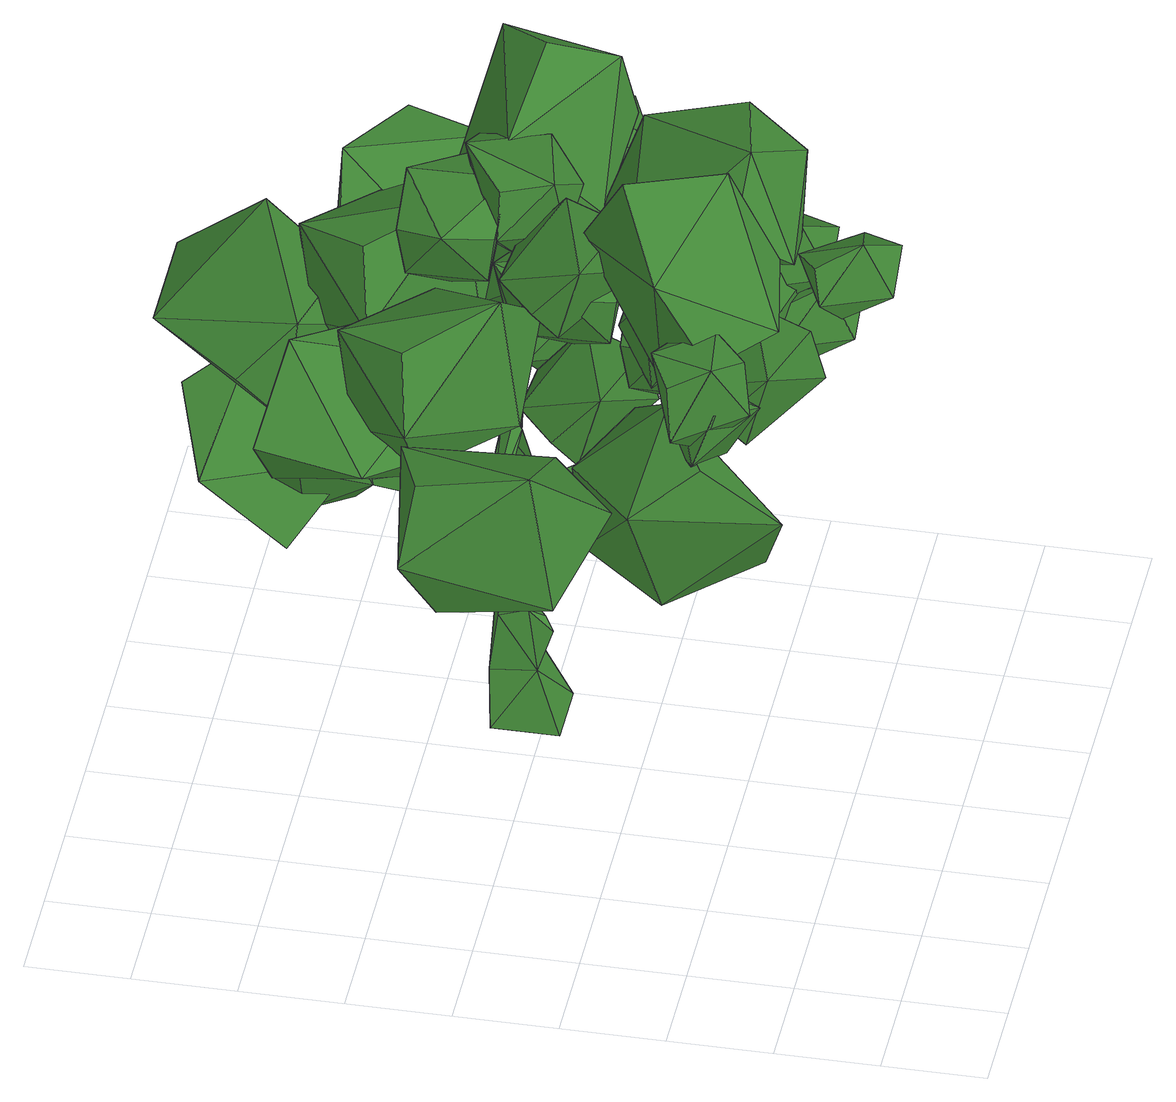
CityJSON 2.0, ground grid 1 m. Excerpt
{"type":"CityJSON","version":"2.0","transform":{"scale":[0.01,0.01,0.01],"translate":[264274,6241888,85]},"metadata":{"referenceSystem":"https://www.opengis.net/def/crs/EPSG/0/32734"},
"CityObjects":{
"tree1":{"type":"SolitaryVegetationObject","attributes":{"type":"broadleaf","group":"standard","width":0.5,"height":2.7,"footprint":[264277.67,6241892.15],"ground_height":85.16},"geometry":[{"type":"MultiSurface","lod":"2","boundaries":[[[0,1,2]],[[3,4,5]],[[0,6,7]],[[8,9,6]],[[9,10,11]],[[3,12,13]],[[2,8,0]],[[14,15,8]],[[15,16,10]],[[17,18,19]],[[2,20,14]],[[20,21,14]],[[22,16,21]],[[23,24,25]],[[7,20,1]],[[22,26,9]],[[9,23,22]],[[11,27,23]],[[28,29,30]],[[25,31,32]],[[33,34,35]],[[5,36,37]],[[38,39,40]],[[34,41,35]],[[28,38,34]],[[31,41,29]],[[39,42,43]],[[41,44,29]],[[29,39,30]],[[41,40,45]],[[46,42,47]],[[40,47,45]],[[39,46,40]],[[44,47,42]],[[48,49,50]],[[11,48,51]],[[11,12,3]],[[10,13,48]],[[52,53,54]],[[51,50,55]],[[12,55,52]],[[12,49,13]],[[56,57,58]],[[52,59,49]],[[49,56,50]],[[55,56,53]],[[60,57,61]],[[53,58,60]],[[53,61,54]],[[54,57,59]],[[62,63,64]],[[19,65,66]],[[67,65,62]],[[17,62,68]],[[10,17,32]],[[10,66,67]],[[16,19,66]],[[32,19,25]],[[64,69,70]],[[68,71,18]],[[18,63,65]],[[68,64,72]],[[70,73,74]],[[72,75,71]],[[63,75,69]],[[64,76,72]],[[73,77,74]],[[76,78,75]],[[75,73,69]],[[76,74,77]],[[79,80,81]],[[22,81,80]],[[9,79,6]],[[20,79,81]],[[82,83,84]],[[33,85,86]],[[33,28,34]],[[87,32,31]],[[33,36,88]],[[86,82,84]],[[27,37,82]],[[89,90,91]],[[82,92,93]],[[84,89,36]],[[37,89,92]],[[94,91,90]],[[89,95,92]],[[83,94,90]],[[93,95,94]],[[86,24,27]],[[86,85,24]],[[85,25,24]],[[5,87,88]],[[5,4,87]],[[4,32,87]],[[0,7,1]],[[0,8,6]],[[8,15,9]],[[9,15,10]],[[13,32,4]],[[4,3,13]],[[2,14,8]],[[14,21,15]],[[15,21,16]],[[17,68,18]],[[2,1,20]],[[20,22,21]],[[22,23,16]],[[25,16,23]],[[23,27,24]],[[7,6,20]],[[22,80,26]],[[9,11,23]],[[11,3,27]],[[28,31,29]],[[25,35,31]],[[35,25,85]],[[85,33,35]],[[37,3,5]],[[5,88,36]],[[38,30,39]],[[34,38,41]],[[28,30,38]],[[31,35,41]],[[39,44,42]],[[41,45,44]],[[29,44,39]],[[41,38,40]],[[46,43,42]],[[40,46,47]],[[39,43,46]],[[44,45,47]],[[48,13,49]],[[11,10,48]],[[11,51,12]],[[10,32,13]],[[52,55,53]],[[51,48,50]],[[12,51,55]],[[12,52,49]],[[56,59,57]],[[52,54,59]],[[49,59,56]],[[55,50,56]],[[60,58,57]],[[53,56,58]],[[53,60,61]],[[54,61,57]],[[62,65,63]],[[19,18,65]],[[67,66,65]],[[17,67,62]],[[10,67,17]],[[10,16,66]],[[16,25,19]],[[32,17,19]],[[64,63,69]],[[68,72,71]],[[18,71,63]],[[68,62,64]],[[70,69,73]],[[72,76,75]],[[63,71,75]],[[64,70,76]],[[73,78,77]],[[76,77,78]],[[75,78,73]],[[76,70,74]],[[79,26,80]],[[22,20,81]],[[9,26,79]],[[20,6,79]],[[82,93,83]],[[33,88,28]],[[28,88,31]],[[88,87,31]],[[33,84,36]],[[84,33,86]],[[86,27,82]],[[27,3,37]],[[89,83,90]],[[82,37,92]],[[84,83,89]],[[37,36,89]],[[94,95,91]],[[89,91,95]],[[83,93,94]],[[93,92,95]],[[96,97,98]],[[99,100,101]],[[102,103,104]],[[96,98,104]],[[105,106,107]],[[108,109,110]],[[111,112,113]],[[105,107,113]],[[114,115,116]],[[117,118,119]],[[120,121,122]],[[114,116,122]],[[123,124,125]],[[126,127,128]],[[129,130,131]],[[123,125,131]],[[132,133,134]],[[135,136,137]],[[138,139,140]],[[132,134,140]],[[141,142,143]],[[144,145,146]],[[147,148,149]],[[141,143,149]],[[150,151,152]],[[153,154,155]],[[156,157,158]],[[150,152,158]],[[159,160,161]],[[162,163,164]],[[165,166,167]],[[159,161,167]],[[168,169,170]],[[171,172,173]],[[174,175,176]],[[168,170,176]],[[177,178,179]],[[180,181,182]],[[183,184,185]],[[177,179,185]],[[186,187,188]],[[189,190,191]],[[192,193,194]],[[186,188,194]],[[195,196,197]],[[198,199,200]],[[201,202,203]],[[195,197,203]],[[204,205,206]],[[207,208,209]],[[210,211,212]],[[204,206,212]],[[213,214,215]],[[216,217,218]],[[219,220,221]],[[213,215,221]],[[222,223,224]],[[225,226,227]],[[228,229,230]],[[222,224,230]],[[231,232,233]],[[234,235,236]],[[237,238,239]],[[231,233,239]],[[240,241,242]],[[243,244,245]],[[246,247,248]],[[240,242,248]],[[249,250,251]],[[252,253,254]],[[255,256,257]],[[249,251,257]],[[258,259,260]],[[261,262,263]],[[264,265,266]],[[258,260,266]],[[267,268,269]],[[270,271,272]],[[273,274,275]],[[267,269,275]],[[276,277,278]],[[279,280,281]],[[282,283,284]],[[276,278,284]],[[285,286,287]],[[288,289,290]],[[291,292,293]],[[285,287,293]],[[294,295,296]],[[297,298,299]],[[300,301,302]],[[294,296,302]],[[303,304,305]],[[306,307,308]],[[309,310,311]],[[303,305,311]],[[312,313,314]],[[315,316,317]],[[318,319,320]],[[312,314,320]],[[321,322,323]],[[324,325,326]],[[327,328,329]],[[321,323,329]],[[330,331,332]],[[333,334,335]],[[336,337,338]],[[330,332,338]],[[339,340,341]],[[342,343,344]],[[345,346,347]],[[339,341,347]],[[348,349,350]],[[351,352,353]],[[354,355,356]],[[348,350,356]],[[357,358,359]],[[360,361,362]],[[363,364,365]],[[357,359,365]],[[366,367,368]],[[369,370,371]],[[372,373,374]],[[366,368,374]],[[375,376,377]],[[378,379,380]],[[381,382,383]],[[375,377,383]],[[384,385,386]],[[387,388,389]],[[390,391,392]],[[384,386,392]],[[393,394,395]],[[396,397,398]],[[399,400,401]],[[393,395,401]],[[402,403,404]],[[405,406,407]],[[408,409,410]],[[402,404,410]],[[411,412,413]],[[414,415,416]],[[417,418,419]],[[411,413,419]],[[419,416,417]],[[419,413,416]],[[413,414,416]],[[419,412,411]],[[419,418,412]],[[418,420,412]],[[416,418,417]],[[416,415,418]],[[415,420,418]],[[413,415,414]],[[413,412,415]],[[412,420,415]],[[410,407,408]],[[410,404,407]],[[404,405,407]],[[410,403,402]],[[410,409,403]],[[409,421,403]],[[407,409,408]],[[407,406,409]],[[406,421,409]],[[404,406,405]],[[404,403,406]],[[403,421,406]],[[401,398,399]],[[401,395,398]],[[395,396,398]],[[401,394,393]],[[401,400,394]],[[400,422,394]],[[398,400,399]],[[398,397,400]],[[397,422,400]],[[395,397,396]],[[395,394,397]],[[394,422,397]],[[392,389,390]],[[392,386,389]],[[386,387,389]],[[392,385,384]],[[392,391,385]],[[391,423,385]],[[389,391,390]],[[389,388,391]],[[388,423,391]],[[386,388,387]],[[386,385,388]],[[385,423,388]],[[383,380,381]],[[383,377,380]],[[377,378,380]],[[383,376,375]],[[383,382,376]],[[382,424,376]],[[380,382,381]],[[380,379,382]],[[379,424,382]],[[377,379,378]],[[377,376,379]],[[376,424,379]],[[374,371,372]],[[374,368,371]],[[368,369,371]],[[374,367,366]],[[374,373,367]],[[373,425,367]],[[371,373,372]],[[371,370,373]],[[370,425,373]],[[368,370,369]],[[368,367,370]],[[367,425,370]],[[365,362,363]],[[365,359,362]],[[359,360,362]],[[365,358,357]],[[365,364,358]],[[364,426,358]],[[362,364,363]],[[362,361,364]],[[361,426,364]],[[359,361,360]],[[359,358,361]],[[358,426,361]],[[356,353,354]],[[356,350,353]],[[350,351,353]],[[356,349,348]],[[356,355,349]],[[355,427,349]],[[353,355,354]],[[353,352,355]],[[352,427,355]],[[350,352,351]],[[350,349,352]],[[349,427,352]],[[347,344,345]],[[347,341,344]],[[341,342,344]],[[347,340,339]],[[347,346,340]],[[346,428,340]],[[344,346,345]],[[344,343,346]],[[343,428,346]],[[341,343,342]],[[341,340,343]],[[340,428,343]],[[338,335,336]],[[338,332,335]],[[332,333,335]],[[338,331,330]],[[338,337,331]],[[337,429,331]],[[335,337,336]],[[335,334,337]],[[334,429,337]],[[332,334,333]],[[332,331,334]],[[331,429,334]],[[329,326,327]],[[329,323,326]],[[323,324,326]],[[329,322,321]],[[329,328,322]],[[328,430,322]],[[326,328,327]],[[326,325,328]],[[325,430,328]],[[323,325,324]],[[323,322,325]],[[322,430,325]],[[320,317,318]],[[320,314,317]],[[314,315,317]],[[320,313,312]],[[320,319,313]],[[319,431,313]],[[317,319,318]],[[317,316,319]],[[316,431,319]],[[314,316,315]],[[314,313,316]],[[313,431,316]],[[311,308,309]],[[311,305,308]],[[305,306,308]],[[311,304,303]],[[311,310,304]],[[310,432,304]],[[308,310,309]],[[308,307,310]],[[307,432,310]],[[305,307,306]],[[305,304,307]],[[304,432,307]],[[302,299,300]],[[302,296,299]],[[296,297,299]],[[302,295,294]],[[302,301,295]],[[301,433,295]],[[299,301,300]],[[299,298,301]],[[298,433,301]],[[296,298,297]],[[296,295,298]],[[295,433,298]],[[293,290,291]],[[293,287,290]],[[287,288,290]],[[293,286,285]],[[293,292,286]],[[292,434,286]],[[290,292,291]],[[290,289,292]],[[289,434,292]],[[287,289,288]],[[287,286,289]],[[286,434,289]],[[284,281,282]],[[284,278,281]],[[278,279,281]],[[284,277,276]],[[284,283,277]],[[283,435,277]],[[281,283,282]],[[281,280,283]],[[280,435,283]],[[278,280,279]],[[278,277,280]],[[277,435,280]],[[275,272,273]],[[275,269,272]],[[269,270,272]],[[275,268,267]],[[275,274,268]],[[274,436,268]],[[272,274,273]],[[272,271,274]],[[271,436,274]],[[269,271,270]],[[269,268,271]],[[268,436,271]],[[266,263,264]],[[266,260,263]],[[260,261,263]],[[266,259,258]],[[266,265,259]],[[265,437,259]],[[263,265,264]],[[263,262,265]],[[262,437,265]],[[260,262,261]],[[260,259,262]],[[259,437,262]],[[257,254,255]],[[257,251,254]],[[251,252,254]],[[257,250,249]],[[257,256,250]],[[256,438,250]],[[254,256,255]],[[254,253,256]],[[253,438,256]],[[251,253,252]],[[251,250,253]],[[250,438,253]],[[248,245,246]],[[248,242,245]],[[242,243,245]],[[248,241,240]],[[248,247,241]],[[247,439,241]],[[245,247,246]],[[245,244,247]],[[244,439,247]],[[242,244,243]],[[242,241,244]],[[241,439,244]],[[239,236,237]],[[239,233,236]],[[233,234,236]],[[239,232,231]],[[239,238,232]],[[238,440,232]],[[236,238,237]],[[236,235,238]],[[235,440,238]],[[233,235,234]],[[233,232,235]],[[232,440,235]],[[230,227,228]],[[230,224,227]],[[224,225,227]],[[230,223,222]],[[230,229,223]],[[229,441,223]],[[227,229,228]],[[227,226,229]],[[226,441,229]],[[224,226,225]],[[224,223,226]],[[223,441,226]],[[221,218,219]],[[221,215,218]],[[215,216,218]],[[221,214,213]],[[221,220,214]],[[220,442,214]],[[218,220,219]],[[218,217,220]],[[217,442,220]],[[215,217,216]],[[215,214,217]],[[214,442,217]],[[212,209,210]],[[212,206,209]],[[206,207,209]],[[212,205,204]],[[212,211,205]],[[211,443,205]],[[209,211,210]],[[209,208,211]],[[208,443,211]],[[206,208,207]],[[206,205,208]],[[205,443,208]],[[203,200,201]],[[203,197,200]],[[197,198,200]],[[203,196,195]],[[203,202,196]],[[202,444,196]],[[200,202,201]],[[200,199,202]],[[199,444,202]],[[197,199,198]],[[197,196,199]],[[196,444,199]],[[194,191,192]],[[194,188,191]],[[188,189,191]],[[194,187,186]],[[194,193,187]],[[193,445,187]],[[191,193,192]],[[191,190,193]],[[190,445,193]],[[188,190,189]],[[188,187,190]],[[187,445,190]],[[185,182,183]],[[185,179,182]],[[179,180,182]],[[185,178,177]],[[185,184,178]],[[184,446,178]],[[182,184,183]],[[182,181,184]],[[181,446,184]],[[179,181,180]],[[179,178,181]],[[178,446,181]],[[176,173,174]],[[176,170,173]],[[170,171,173]],[[176,169,168]],[[176,175,169]],[[175,447,169]],[[173,175,174]],[[173,172,175]],[[172,447,175]],[[170,172,171]],[[170,169,172]],[[169,447,172]],[[167,164,165]],[[167,161,164]],[[161,162,164]],[[167,160,159]],[[167,166,160]],[[166,448,160]],[[164,166,165]],[[164,163,166]],[[163,448,166]],[[161,163,162]],[[161,160,163]],[[160,448,163]],[[158,155,156]],[[158,152,155]],[[152,153,155]],[[158,151,150]],[[158,157,151]],[[157,449,151]],[[155,157,156]],[[155,154,157]],[[154,449,157]],[[152,154,153]],[[152,151,154]],[[151,449,154]],[[149,146,147]],[[149,143,146]],[[143,144,146]],[[149,142,141]],[[149,148,142]],[[148,450,142]],[[146,148,147]],[[146,145,148]],[[145,450,148]],[[143,145,144]],[[143,142,145]],[[142,450,145]],[[140,137,138]],[[140,134,137]],[[134,135,137]],[[140,133,132]],[[140,139,133]],[[139,451,133]],[[137,139,138]],[[137,136,139]],[[136,451,139]],[[134,136,135]],[[134,133,136]],[[133,451,136]],[[131,128,129]],[[131,125,128]],[[125,126,128]],[[131,124,123]],[[131,130,124]],[[130,452,124]],[[128,130,129]],[[128,127,130]],[[127,452,130]],[[125,127,126]],[[125,124,127]],[[124,452,127]],[[122,119,120]],[[122,116,119]],[[116,117,119]],[[122,115,114]],[[122,121,115]],[[121,453,115]],[[119,121,120]],[[119,118,121]],[[118,453,121]],[[116,118,117]],[[116,115,118]],[[115,453,118]],[[113,110,111]],[[113,107,110]],[[107,108,110]],[[113,106,105]],[[113,112,106]],[[112,454,106]],[[110,112,111]],[[110,109,112]],[[109,454,112]],[[107,109,108]],[[107,106,109]],[[106,454,109]],[[104,101,102]],[[104,98,101]],[[98,99,101]],[[104,97,96]],[[104,103,97]],[[103,455,97]],[[101,103,102]],[[101,100,103]],[[100,455,103]],[[98,100,99]],[[98,97,100]],[[97,455,100]]]}]}
},
"vertices":[
[400,448,16],[335,383,16],[335,448,16],[383,413,260],[378,425,260],[378,412,270],[390,411,77],[400,383,16],[385,455,76],[386,426,135],[375,436,223],[388,411,224],[446,441,271],[441,452,267],[345,451,76],[378,451,136],[348,437,196],[364,471,250],[346,521,290],[354,465,247],[350,407,77],[349,443,136],[354,416,142],[361,408,195],[355,405,251],[349,416,250],[374,411,132],[364,398,254],[337,414,337],[272,425,416],[275,414,424],[328,427,332],[368,432,255],[356,397,273],[325,404,330],[317,417,325],[408,357,290],[417,358,275],[271,406,414],[168,414,402],[166,407,393],[268,417,406],[112,419,434],[113,415,436],[166,424,395],[164,416,386],[111,412,433],[110,416,431],[450,454,254],[482,454,317],[494,456,313],[455,442,256],[483,444,320],[478,433,377],[467,431,381],[496,446,315],[477,442,376],[524,445,422],[527,446,420],[466,440,378],[528,443,420],[525,442,423],[367,533,272],[340,573,278],[359,575,278],[342,529,271],[353,474,223],[368,475,233],[361,523,293],[345,608,259],[362,609,259],[343,577,293],[354,579,294],[344,656,284],[352,657,285],[348,612,273],[357,613,273],[349,654,292],[345,653,291],[375,402,117],[361,401,132],[356,393,119],[403,346,270],[431,296,319],[396,346,285],[350,405,261],[359,396,263],[371,422,269],[372,411,280],[441,307,322],[448,273,378],[453,278,379],[451,302,313],[440,291,311],[453,269,376],[459,275,377],[609,471,458],[575,399,530],[625,432,389],[575,383,347],[540,307,414],[516,438,338],[477,479,397],[437,407,465],[543,511,430],[178,464,434],[190,359,449],[128,475,370],[53,444,361],[60,337,373],[22,474,430],[50,463,506],[57,358,523],[126,491,491],[265,299,459],[298,231,383],[207,347,426],[140,323,388],[169,256,309],[110,277,449],[148,216,486],[177,145,412],[214,258,508],[481,234,659],[491,334,622],[401,217,663],[347,223,602],[352,322,563],[387,174,550],[463,182,524],[472,280,482],[498,183,598],[331,177,598],[326,224,694],[254,163,574],[194,217,568],[184,266,662],[233,268,517],[305,303,530],[300,356,623],[347,234,543],[481,332,358],[416,295,373],[506,347,409],[519,311,452],[455,273,471],[552,275,421],[537,246,373],[475,205,389],[521,293,342],[550,468,553],[615,431,568],[550,482,496],[558,446,451],[623,408,462],[514,411,465],[506,382,514],[569,341,528],[507,429,549],[203,455,434],[125,527,449],[247,479,370],[284,552,361],[209,627,373],[327,549,430],[298,538,506],[224,614,523],[260,468,491],[269,673,434],[328,761,449],[299,633,370],[376,607,361],[440,692,373],[380,564,430],[366,591,506],[429,675,523],[290,619,491],[494,453,481],[396,492,496],[527,492,418],[535,573,408],[438,616,420],[577,585,477],[554,566,553],[457,609,570],[543,486,538],[386,635,521],[460,558,535],[340,613,457],[300,543,447],[370,463,459],[256,548,516],[286,557,592],[355,477,609],[328,625,577],[245,572,513],[319,496,528],[199,550,449],[158,480,440],[228,400,451],[115,486,509],[144,494,584],[214,415,602],[187,562,569],[479,423,702],[391,442,651],[512,359,670],[530,347,594],[444,363,539],[576,412,587],[555,487,601],[470,508,546],[533,474,676],[325,734,381],[237,701,337],[359,673,417],[376,602,386],[290,564,342],[422,631,328],[402,684,273],[316,650,225],[380,741,324],[314,435,651],[365,477,664],[306,436,600],[340,426,563],[392,468,573],[354,380,580],[372,368,627],[425,408,639],[332,387,653],[372,420,471],[423,462,484],[364,420,420],[399,411,383],[451,453,393],[412,364,400],[430,353,447],[484,392,459],[391,372,473],[273,519,467],[324,561,480],[265,519,416],[299,510,380],[351,552,389],[313,464,397],[331,452,443],[384,491,455],[291,471,469],[261,564,375],[320,578,406],[241,608,359],[264,643,328],[322,660,357],[274,610,290],[300,567,292],[361,581,319],[272,545,329],[295,436,610],[358,435,635],[275,482,620],[295,528,609],[357,530,634],[298,520,558],[323,481,535],[387,482,557],[299,443,559],[295,227,506],[358,226,531],[275,273,517],[295,319,505],[357,322,530],[298,311,455],[323,273,431],[387,274,453],[299,235,455],[295,322,554],[358,320,579],[275,367,565],[295,413,553],[357,416,578],[298,405,503],[323,367,479],[387,368,501],[299,329,503],[228,214,482],[232,169,533],[263,250,491],[314,243,498],[321,200,550],[322,218,455],[299,175,439],[305,129,488],[251,193,442],[465,451,537],[469,407,588],[500,487,546],[551,480,553],[558,437,604],[559,455,510],[536,412,494],[543,366,543],[488,431,496],[246,392,567],[250,348,617],[281,429,575],[332,422,583],[339,378,634],[340,396,539],[317,353,524],[324,307,572],[269,372,526],[287,382,390],[291,337,441],[322,418,399],[372,411,406],[380,367,457],[381,385,363],[358,342,347],[364,296,395],[310,361,349],[378,329,480],[381,285,530],[413,365,488],[463,358,496],[470,315,547],[472,333,452],[448,290,436],[455,244,485],[401,309,439],[253,545,384],[257,500,435],[288,581,393],[339,574,400],[346,531,452],[347,548,357],[324,505,341],[331,459,390],[276,524,344],[481,285,447],[539,259,425],[444,273,413],[432,225,397],[488,197,373],[423,206,443],[456,205,483],[513,176,462],[464,255,485],[461,228,504],[478,185,525],[492,248,495],[521,237,473],[539,195,492],[500,228,442],[471,203,442],[488,160,460],[450,220,469],[461,205,438],[478,162,459],[492,225,428],[521,214,406],[539,172,426],[500,205,376],[471,180,375],[488,137,394],[450,197,403],[412,160,529],[429,118,550],[443,181,520],[472,170,498],[490,128,517],[451,161,467],[422,136,467],[439,92,485],[401,153,494],[336,242,519],[285,220,539],[326,266,483],[297,300,480],[245,280,499],[315,324,513],[323,312,555],[272,293,576],[347,276,545],[240,187,489],[199,170,527],[220,205,454],[191,239,454],[147,224,490],[217,268,475],[237,262,515],[195,248,554],[258,224,504],[602,396,413],[649,430,422],[571,408,443],[554,448,449],[599,485,459],[541,455,407],[566,452,370],[612,489,377],[581,411,377],[560,371,396],[594,398,356],[555,398,431],[541,440,430],[574,470,392],[502,432,410],[495,411,371],[527,440,331],[517,374,382],[185,182,588],[181,176,530],[215,214,596],[215,256,580],[213,252,521],[175,267,594],[136,245,585],[131,241,527],[149,206,601],[173,220,493],[584,452,337],[646,488,425],[156,205,545],[238,253,550],[463,88,528],[512,133,437],[512,156,503],[546,195,407],[315,471,454],[439,255,549],[348,308,460],[307,319,637],[527,377,607],[289,140,552],[404,368,567],[404,274,519],[404,483,622],[368,615,377],[383,558,448],[482,459,452],[424,475,631],[231,618,276],[385,448,548],[294,392,535],[436,454,543],[374,597,503],[435,759,456],[142,632,456],[640,371,527],[412,236,420],[266,311,714],[443,369,533],[232,171,324],[108,291,456],[496,329,509]
]}
